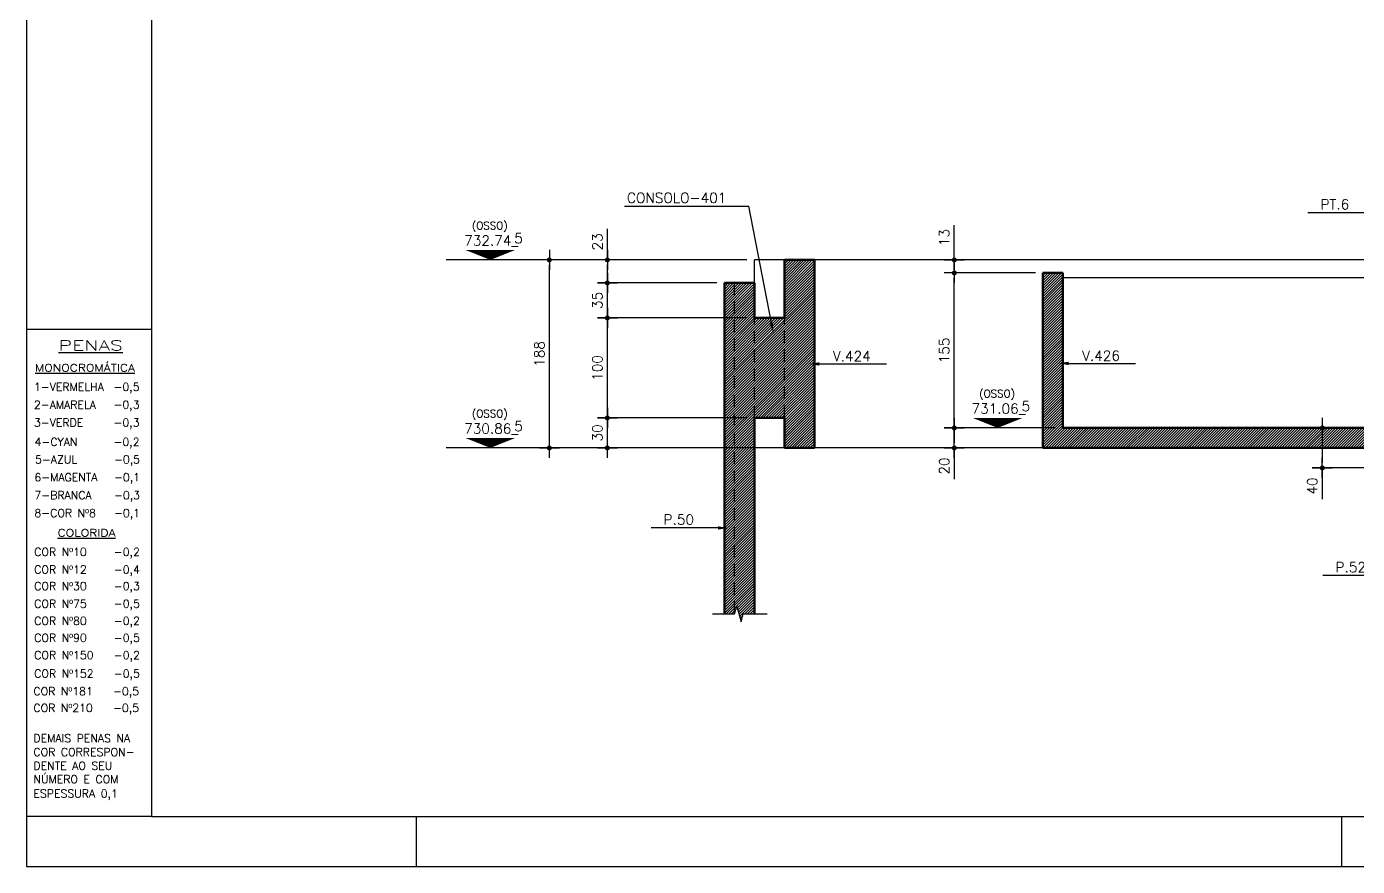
# Model space of a CAD drawing. Header units: inches. Extents: x 17515 to 34518, y -9122 to -4917.
# Drawn here: x 17515 to 18846, y -9122 to -8282 of the extents above; entities that cross this region are included whole.
import ezdxf
from ezdxf.enums import TextEntityAlignment as Align

# ---------------------------------------------------------------- set-up
doc = ezdxf.new("R2010")
doc.units = ezdxf.units.IN
doc.header["$LTSCALE"] = 50
doc.header["$MEASUREMENT"] = 0
doc.linetypes.add('HIDDEN', pattern=[0.375, 0.25, -0.125])
for name, color, linetype in [('CORTES', 2, 'Continuous'), ('COTA', 6, 'Continuous'), ('FOLHA', 7, 'Continuous'), ('NIVEL', 3, 'Continuous'), ('TEXTO', 3, 'Continuous')]:
    doc.layers.add(name, color=color, linetype=linetype)
doc.styles.add('ROMANS', font='romans.shx')
doc.dimstyles.new('COTA_50', dxfattribs={"dimscale": 5, "dimtxt": 2, "dimasz": 1, "dimexe": 2, "dimexo": 1.5, "dimgap": 1, "dimtad": 1, "dimzin": 12, "dimdsep": 46, "dimtxsty": 'ROMANS', "dimblk1": 'COTA', "dimblk2": 'COTA', "dimsah": 1, "dimcen": -4, "dimdle": 1.5, "dimclrd": 6, "dimclre": 6, "dimclrt": 3, "dimadec": 0, "dimazin": 0, "dimtfac": 1, "dimtofl": 0, "dimtmove": 0, "dimatfit": 3, "dimldrblk": 'COTA', "dimfxl": 1, "dimtolj": 1, "dimtzin": 12, "dimarcsym": 0})

# ---------------------------------------------------------------- blocks, each defined once
blk = doc.blocks.new('COTA')
at = {"layer": 'COTA'}
for p, q in [((2, 0), (-2, 0)), ((0, -2), (0, 2))]:
    blk.add_line(p, q, dxfattribs=at)
at = {"layer": 'COTA', "const_width": 0.5}
blk.add_lwpolyline([(-0.25, 0, 1), (0.25, 0, 1)], format="xyb", close=True, dxfattribs=at)
blk = doc.blocks.new('*D161')
at = {"layer": 'COTA', "color": 6, "lineweight": -2, "transparency": 16777216}
for p, q in [((18543.8, -8683.4), (18432.7, -8683.4)), ((18442.7, -8688.4), (18442.7, -8698.4)), ((18441, -8703.4), (18432.7, -8703.4)), ((18442.7, -8703.4), (18442.7, -8734.6))]:
    blk.add_line(p, q, dxfattribs=at)
at = {"layer": 'Defpoints', "color": 0, "transparency": 16777216}
for p in [(18551.3, -8683.4), (18442.7, -8703.4), (18448.5, -8703.4)]:
    blk.add_point(p, dxfattribs=at)
at = {"layer": 'COTA', "color": 6, "lineweight": -2, "transparency": 16777216, "xscale": 5, "yscale": 5, "zscale": 5}
for p, rotation in [((18442.7, -8683.4), 90), ((18442.7, -8703.4), 270)]:
    blk.add_blockref('COTA', p, dxfattribs=dict(at, rotation=rotation))
at = {"layer": 'COTA', "color": 3, "transparency": 16777216, "insert": (18432.7, -8721.5), "char_height": 10, "attachment_point": 5, "rotation": 90, "style": 'ROMANS'}
blk.add_mtext('\\A1;20', dxfattribs=at)
blk = doc.blocks.new('*D162')
at = {"layer": 'COTA', "color": 6, "lineweight": -2, "transparency": 16777216}
for p, q in [((18523.8, -8528.4), (18432.7, -8528.4)), ((18442.7, -8678.4), (18442.7, -8533.4)), ((18457.5, -8683.4), (18432.7, -8683.4))]:
    blk.add_line(p, q, dxfattribs=at)
at = {"layer": 'Defpoints', "color": 0, "transparency": 16777216}
for p in [(18442.7, -8528.4), (18531.3, -8528.4), (18465, -8683.4)]:
    blk.add_point(p, dxfattribs=at)
at = {"layer": 'COTA', "color": 6, "lineweight": -2, "transparency": 16777216, "xscale": 5, "yscale": 5, "zscale": 5}
for p, rotation in [((18442.7, -8528.4), 90), ((18442.7, -8683.4), 270)]:
    blk.add_blockref('COTA', p, dxfattribs=dict(at, rotation=rotation))
at = {"layer": 'COTA', "color": 3, "transparency": 16777216, "insert": (18432.7, -8605.9), "char_height": 10, "attachment_point": 5, "rotation": 90, "style": 'ROMANS'}
blk.add_mtext('\\A1;155', dxfattribs=at)
blk = doc.blocks.new('*D163')
at = {"layer": 'COTA', "color": 6, "lineweight": -2, "transparency": 16777216}
for p, q in [((18442.7, -8510.4), (18442.7, -8480.7)), ((18453.6, -8515.4), (18432.7, -8515.4)), ((18523.8, -8528.4), (18432.7, -8528.4)), ((18442.7, -8533.4), (18442.7, -8538.4))]:
    blk.add_line(p, q, dxfattribs=at)
at = {"layer": 'Defpoints', "color": 0, "transparency": 16777216}
for p in [(18442.7, -8515.4), (18461.1, -8515.4), (18531.3, -8528.4)]:
    blk.add_point(p, dxfattribs=at)
at = {"layer": 'COTA', "color": 6, "lineweight": -2, "transparency": 16777216, "xscale": 5, "yscale": 5, "zscale": 5}
for p, rotation in [((18442.7, -8515.4), 270), ((18442.7, -8528.4), 90)]:
    blk.add_blockref('COTA', p, dxfattribs=dict(at, rotation=rotation))
at = {"layer": 'COTA', "color": 3, "transparency": 16777216, "insert": (18432.7, -8493), "char_height": 10, "attachment_point": 5, "rotation": 90, "style": 'ROMANS'}
blk.add_mtext('\\A1;13', dxfattribs=at)
blk = doc.blocks.new('*D164')
at = {"layer": 'COTA', "color": 6, "lineweight": -2, "transparency": 16777216}
for p, q in [((18235.3, -8515.4), (18027.8, -8515.4)), ((18037.8, -8698.4), (18037.8, -8520.4)), ((18235.3, -8703.4), (18027.8, -8703.4))]:
    blk.add_line(p, q, dxfattribs=at)
at = {"layer": 'Defpoints', "color": 0, "transparency": 16777216}
for p in [(18037.8, -8515.4), (18242.8, -8515.4), (18242.8, -8703.4)]:
    blk.add_point(p, dxfattribs=at)
at = {"layer": 'COTA', "color": 6, "lineweight": -2, "transparency": 16777216, "xscale": 5, "yscale": 5, "zscale": 5}
for p, rotation in [((18037.8, -8515.4), 90), ((18037.8, -8703.4), 270)]:
    blk.add_blockref('COTA', p, dxfattribs=dict(at, rotation=rotation))
at = {"layer": 'COTA', "color": 3, "transparency": 16777216, "insert": (18027.8, -8609.4), "char_height": 10, "attachment_point": 5, "rotation": 90, "style": 'ROMANS'}
blk.add_mtext('\\A1;188', dxfattribs=at)
blk = doc.blocks.new('*D165')
at = {"layer": 'COTA', "color": 6, "lineweight": -2, "transparency": 16777216}
for p, q in [((18235.3, -8673.4), (18085.8, -8673.4)), ((18095.8, -8698.4), (18095.8, -8678.4)), ((18265.3, -8703.4), (18085.8, -8703.4))]:
    blk.add_line(p, q, dxfattribs=at)
at = {"layer": 'Defpoints', "color": 0, "transparency": 16777216}
for p in [(18095.8, -8673.4), (18242.8, -8673.4), (18272.8, -8703.4)]:
    blk.add_point(p, dxfattribs=at)
at = {"layer": 'COTA', "color": 6, "lineweight": -2, "transparency": 16777216, "xscale": 5, "yscale": 5, "zscale": 5}
for p, rotation in [((18095.8, -8673.4), 90), ((18095.8, -8703.4), 270)]:
    blk.add_blockref('COTA', p, dxfattribs=dict(at, rotation=rotation))
at = {"layer": 'COTA', "color": 3, "transparency": 16777216, "insert": (18085.8, -8688.4), "char_height": 10, "attachment_point": 5, "rotation": 90, "style": 'ROMANS'}
blk.add_mtext('\\A1;30', dxfattribs=at)
blk = doc.blocks.new('*D166')
at = {"layer": 'COTA', "color": 6, "lineweight": -2, "transparency": 16777216}
for p, q in [((18235.3, -8573.4), (18085.8, -8573.4)), ((18095.8, -8668.4), (18095.8, -8578.4)), ((18235.3, -8673.4), (18085.8, -8673.4))]:
    blk.add_line(p, q, dxfattribs=at)
at = {"layer": 'Defpoints', "color": 0, "transparency": 16777216}
for p in [(18095.8, -8573.4), (18242.8, -8573.4), (18242.8, -8673.4)]:
    blk.add_point(p, dxfattribs=at)
at = {"layer": 'COTA', "color": 6, "lineweight": -2, "transparency": 16777216, "xscale": 5, "yscale": 5, "zscale": 5}
for p, rotation in [((18095.8, -8573.4), 90), ((18095.8, -8673.4), 270)]:
    blk.add_blockref('COTA', p, dxfattribs=dict(at, rotation=rotation))
at = {"layer": 'COTA', "color": 3, "transparency": 16777216, "insert": (18085.8, -8623.4), "char_height": 10, "attachment_point": 5, "rotation": 90, "style": 'ROMANS'}
blk.add_mtext('\\A1;100', dxfattribs=at)
blk = doc.blocks.new('*D167')
at = {"layer": 'COTA', "color": 6, "lineweight": -2, "transparency": 16777216}
for p, q in [((18205.3, -8538.4), (18085.8, -8538.4)), ((18095.8, -8568.4), (18095.8, -8543.4)), ((18235.3, -8573.4), (18085.8, -8573.4))]:
    blk.add_line(p, q, dxfattribs=at)
at = {"layer": 'Defpoints', "color": 0, "transparency": 16777216}
for p in [(18095.8, -8538.4), (18212.8, -8538.4), (18242.8, -8573.4)]:
    blk.add_point(p, dxfattribs=at)
at = {"layer": 'COTA', "color": 6, "lineweight": -2, "transparency": 16777216, "xscale": 5, "yscale": 5, "zscale": 5}
for p, rotation in [((18095.8, -8538.4), 90), ((18095.8, -8573.4), 270)]:
    blk.add_blockref('COTA', p, dxfattribs=dict(at, rotation=rotation))
at = {"layer": 'COTA', "color": 3, "transparency": 16777216, "insert": (18085.8, -8555.9), "char_height": 10, "attachment_point": 5, "rotation": 90, "style": 'ROMANS'}
blk.add_mtext('\\A1;35', dxfattribs=at)
blk = doc.blocks.new('*D168')
at = {"layer": 'COTA', "color": 6, "lineweight": -2, "transparency": 16777216}
for p, q in [((18095.8, -8515.4), (18095.8, -8484.2)), ((18113.5, -8515.4), (18085.8, -8515.4)), ((18095.8, -8533.4), (18095.8, -8520.4)), ((18197.8, -8538.4), (18085.8, -8538.4))]:
    blk.add_line(p, q, dxfattribs=at)
at = {"layer": 'Defpoints', "color": 0, "transparency": 16777216}
for p in [(18095.8, -8515.4), (18121, -8515.4), (18205.3, -8538.4)]:
    blk.add_point(p, dxfattribs=at)
at = {"layer": 'COTA', "color": 6, "lineweight": -2, "transparency": 16777216, "xscale": 5, "yscale": 5, "zscale": 5}
for p, rotation in [((18095.8, -8515.4), 90), ((18095.8, -8538.4), 270)]:
    blk.add_blockref('COTA', p, dxfattribs=dict(at, rotation=rotation))
at = {"layer": 'COTA', "color": 3, "transparency": 16777216, "insert": (18085.8, -8497.3), "char_height": 10, "attachment_point": 5, "rotation": 90, "style": 'ROMANS'}
blk.add_mtext('\\A1;23', dxfattribs=at)
blk = doc.blocks.new('*D169')
at = {"layer": 'COTA', "color": 6, "lineweight": -2, "transparency": 16777216}
for p, q in [((18826.8, -8683.4), (18800.7, -8683.4)), ((18810.7, -8688.4), (18810.7, -8718.4)), ((18893.4, -8723.4), (18800.7, -8723.4)), ((18810.7, -8723.4), (18810.7, -8754.6))]:
    blk.add_line(p, q, dxfattribs=at)
at = {"layer": 'Defpoints', "color": 0, "transparency": 16777216}
for p in [(18834.3, -8683.4), (18810.7, -8723.4), (18900.9, -8723.4)]:
    blk.add_point(p, dxfattribs=at)
at = {"layer": 'COTA', "color": 6, "lineweight": -2, "transparency": 16777216, "xscale": 5, "yscale": 5, "zscale": 5}
for p, rotation in [((18810.7, -8683.4), 90), ((18810.7, -8723.4), 270)]:
    blk.add_blockref('COTA', p, dxfattribs=dict(at, rotation=rotation))
at = {"layer": 'COTA', "color": 3, "transparency": 16777216, "insert": (18800.7, -8741.5), "char_height": 10, "attachment_point": 5, "rotation": 90, "style": 'ROMANS'}
blk.add_mtext('\\A1;40', dxfattribs=at)

msp = doc.modelspace()

# ---------------------------------------------------------------- hatches: boundary and pattern name
at = {"layer": 'CORTES'}
h = msp.add_hatch(dxfattribs=at)
h.set_pattern_fill('ANSI31', color=252, scale=15)
h.paths.add_polyline_path([(18302.831, -8515.417), (18272.831, -8515.417), (18272.831, -8573.417), (18242.831, -8573.417), (18242.831, -8538.417), (18212.831, -8538.417), (18212.831, -8869.257), (18223.101, -8869.257), (18225.441, -8861.722), (18229.743, -8877.248), (18231.724, -8869.257), (18242.831, -8869.257), (18242.831, -8673.417), (18272.831, -8673.417), (18272.831, -8703.417), (18302.831, -8703.417)])
h = msp.add_hatch(dxfattribs=at)
h.set_pattern_fill('ANSI31', color=252, scale=15)
h.set_pattern_definition([(45, (0, 658.0728), (-1.32582521, 1.32582521), [])])
h.paths.add_polyline_path([(21153.399, -8673.417), (21183.399, -8673.417), (21183.399, -8869.257), (21193.669, -8869.257), (21196.01, -8861.722), (21200.311, -8877.248), (21202.292, -8869.257), (21213.399, -8869.257), (21213.399, -8538.417), (21183.399, -8538.417), (21183.399, -8573.417), (21153.399, -8573.417), (21153.399, -8515.417), (21123.399, -8515.417), (21123.399, -8683.417), (18551.349, -8683.417), (18551.349, -8673.417), (18551.349, -8528.417), (18531.349, -8528.417), (18531.349, -8703.417), (18881.899, -8703.417), (18881.899, -8803.417), (18900.899, -8803.417), (18900.899, -8723.417), (21001.933, -8723.417), (21001.933, -8803.417), (21020.933, -8803.417), (21020.933, -8703.417), (21153.399, -8703.417)])

# ---------------------------------------------------------------- linework, layer by layer
at = {"layer": 'CORTES', "color": 2}
for p, q in [((18272.831, -8515.417), (18242.831, -8515.417)), ((18242.831, -8538.417), (18242.831, -8515.417)), ((21123.399, -8515.417), (18302.831, -8515.417)), ((18272.831, -8703.417), (18242.831, -8703.417)), ((18531.349, -8703.417), (18302.831, -8703.417))]:
    msp.add_line(p, q, dxfattribs=at)
at = {"layer": 'CORTES', "color": 1, "linetype": 'Continuous', "lineweight": 50}
for p, q in [((18302.831, -8515.417), (18272.831, -8515.417)), ((18272.831, -8573.417), (18272.831, -8515.417)), ((18302.831, -8703.417), (18302.831, -8515.417)), ((18531.349, -8528.417), (18531.349, -8703.417)), ((18551.349, -8528.417), (18531.349, -8528.417)), ((18242.831, -8538.417), (18212.831, -8538.417)), ((18212.831, -8869.257), (18212.831, -8538.417)), ((18242.831, -8573.417), (18242.831, -8538.417)), ((18272.831, -8573.417), (18242.831, -8573.417)), ((18272.831, -8673.417), (18242.831, -8673.417)), ((18242.831, -8869.257), (18242.831, -8673.417)), ((18272.831, -8703.417), (18272.831, -8673.417)), ((21123.399, -8683.417), (18551.349, -8683.417)), ((18302.831, -8703.417), (18272.831, -8703.417)), ((18881.899, -8703.417), (18531.349, -8703.417))]:
    msp.add_line(p, q, dxfattribs=at)
at = {"layer": 'CORTES', "color": 2, "linetype": 'HIDDEN'}
for p, q in [((18222.831, -8869.257), (18222.831, -8538.417)), ((18242.831, -8673.417), (18242.831, -8573.417)), ((18272.831, -8673.417), (18272.831, -8573.417))]:
    msp.add_line(p, q, dxfattribs=at)
at = {"layer": 'CORTES', "color": 4}
msp.add_line((21123.399, -8533.417), (18551.349, -8533.417), dxfattribs=at)
at = {"layer": 'CORTES', "color": 8}
for p, q in [((18223.101, -8869.257), (18225.441, -8861.722)), ((18225.441, -8861.722), (18229.743, -8877.248)), ((18200.973, -8869.257), (18223.101, -8869.257)), ((18229.743, -8877.248), (18231.724, -8869.257)), ((18231.724, -8869.257), (18255.547, -8869.257))]:
    msp.add_line(p, q, dxfattribs=at)
at = {"layer": 'CORTES', "color": 1, "linetype": 'Continuous', "lineweight": 50, "flags": 128}
msp.add_lwpolyline([(18551.349, -8528.417), (18551.349, -8673.417), (18551.349, -8683.417)], dxfattribs=at)
at = {"layer": 'COTA', "color": 8}
for p in [(18112.945, -8461.645), (18259.807, -8578.426)]:
    msp.add_line(p, (18237.332, -8461.645), dxfattribs=at)
at = {"layer": 'COTA'}
for p, q in [((18027.788, -8515.417), (17934.522, -8515.417)), ((18027.788, -8703.417), (17934.522, -8703.417))]:
    msp.add_line(p, q, dxfattribs=at)
at = {"layer": 'COTA', "color": 8}
msp.add_solid([(18258.171, -8578.741), (18261.697, -8588.246), (18261.444, -8578.111)], dxfattribs=at)
at = {"layer": 'FOLHA', "color": 1}
for p, q in [((17640.129, -4966.857), (17640.129, -9071.857)), ((17640.129, -9071.857), (23410.129, -9071.857))]:
    msp.add_line(p, q, dxfattribs=at)
at = {"layer": 'FOLHA', "color": 8}
for p, q in [((17640.129, -8585.002), (17515.129, -8585.002)), ((17640.129, -9071.857), (17515.129, -9071.857))]:
    msp.add_line(p, q, dxfattribs=at)
at = {"layer": 'FOLHA'}
for p, q in [((17905.129, -9121.857), (17905.129, -9071.857)), ((18830.129, -9121.857), (18830.129, -9071.857))]:
    msp.add_line(p, q, dxfattribs=at)
msp.add_lwpolyline([(17515.129, -4916.857), (17515.129, -9121.857), (23455.129, -9121.857), (23455.129, -4916.857)], close=True, dxfattribs=at)
at = {"layer": 'NIVEL', "color": 1}
for points in [[(17978.793, -8515.417, 0, 50, 0), (17978.793, -8505.417, 50, 50, 0)], [(18486.082, -8683.417, 0, 50, 0), (18486.082, -8673.417, 50, 50, 0)], [(17978.793, -8703.417, 0, 50, 0), (17978.793, -8693.417, 50, 50, 0)]]:
    msp.add_lwpolyline(points, format="xyseb", dxfattribs=at)
at = {"layer": 'TEXTO', "color": 8}
for p, q in [((18863.347, -8468.205), (18796.342, -8468.205)), ((18307.855, -8619.393), (18374.859, -8619.393)), ((18557.059, -8618.87), (18624.063, -8618.87)), ((18206.471, -8783.406), (18139.467, -8783.406)), ((18878.343, -8831.013), (18811.339, -8831.013))]:
    msp.add_line(p, q, dxfattribs=at)
for points in [[(18307.855, -8621.06), (18307.855, -8617.726), (18297.855, -8619.393)], [(18557.059, -8620.537), (18557.059, -8617.203), (18547.059, -8618.87)], [(18206.471, -8785.072), (18206.471, -8781.739), (18216.471, -8783.406)]]:
    msp.add_solid(points, dxfattribs=at)

# ---------------------------------------------------------------- texts
at = {"layer": 'FOLHA', "color": 5, "style": 'ROMANS', "width": 1.5}
msp.add_text('%%UPENAS', height=10, dxfattribs=at).set_placement((17547.138, -8605.859))
at = {"layer": 'FOLHA', "color": 3, "style": 'ROMANS', "width": 1.2}
for s, p in [('%%UMONOCROMÁTICA', (17523.54, -8626.978)), ('%%UCOLORIDA', (17546.12, -8792.045))]:
    msp.add_text(s, height=7.5, dxfattribs=at).set_placement(p)
at = {"layer": 'FOLHA', "color": 4, "style": 'ROMANS'}
for s, p in [('1-VERMELHA', (17522.435, -8646.328)), ('-0,5', (17601.987, -8646.328)), ('2-AMARELA', (17522.435, -8664.189)), ('-0,3', (17601.987, -8664.189)), ('3-VERDE', (17522.435, -8682.051)), ('-0,3', (17601.987, -8682.051)), ('4-CYAN', (17523.071, -8701.4)), ('-0,2 ', (17601.987, -8701.4)), ('5-AZUL', (17523.552, -8718.931)), ('-0,5', (17602.468, -8718.931)), ('6-MAGENTA', (17522.916, -8736.792)), ('-0,1', (17602.468, -8736.792)), ('7-BRANCA', (17522.916, -8754.654)), ('-0,3', (17602.468, -8754.654)), ('8-COR Nº8', (17522.916, -8772.515)), ('-0,1', (17602.468, -8772.515)), ('COR Nº10', (17522.737, -8811.394)), ('-0,2', (17602.288, -8811.394)), ('COR Nº12', (17522.737, -8829.001)), ('-0,4', (17602.288, -8829.001)), ('COR Nº30', (17522.737, -8845.567)), ('-0,3', (17602.288, -8845.567)), ('COR Nº75', (17522.737, -8863.214)), ('-0,5', (17602.288, -8863.214)), ('COR Nº80', (17522.737, -8880.342)), ('-0,2', (17602.288, -8880.342)), ('COR Nº90', (17522.737, -8897.302)), ('-0,5', (17602.288, -8897.302)), ('COR Nº150', (17522.737, -8914.638)), ('-0,2', (17602.288, -8914.638)), ('COR Nº152', (17522.737, -8933.064)), ('-0,5', (17602.288, -8933.064)), ('COR Nº181', (17521.945, -8950.704)), ('-0,5', (17601.497, -8950.704)), ('COR Nº210', (17521.945, -8967.396)), ('-0,5', (17601.497, -8967.396)), ('DEMAIS PENAS NA', (17521.945, -8997.734)), ('COR CORRESPON-', (17521.945, -9011.561)), ('DENTE AO SEU ', (17521.945, -9025.218)), ('NÚMERO E COM', (17521.945, -9038.676)), ('ESPESSURA 0,1', (17521.945, -9053.004))]:
    msp.add_text(s, height=8, dxfattribs=at).set_placement(p)
at = {"layer": 'NIVEL', "color": 4, "style": 'ROMANS'}
for p in [(17978.245, -8484.852), (18485.534, -8652.852), (17978.245, -8672.852)]:
    msp.add_text('(OSSO)', height=7.5, dxfattribs=at).set_placement(p, align=Align.CENTER)
at = {"layer": 'NIVEL', "color": 3, "style": 'ROMANS'}
for s, p in [('5', (18007.018, -8498.601)), ('732.74_', (17979.681, -8501.064)), ('731.06_', (18486.97, -8669.064)), ('5', (18514.307, -8666.601)), ('730.86_', (17979.681, -8689.064)), ('5', (18007.018, -8686.601))]:
    msp.add_text(s, height=10, dxfattribs=at).set_placement(p, align=Align.CENTER)
at = {"layer": 'TEXTO', "style": 'ROMANS'}
for s, p in [('CONSOLO-401', (18115.422, -8458.291)), ('PT.6', (18808.931, -8464.878)), ('V.424', (18321.406, -8616.65)), ('V.426', (18570.609, -8616.127)), ('P.50', (18152.056, -8780.078)), ('P.52A', (18823.928, -8827.686))]:
    msp.add_text(s, height=10, dxfattribs=at).set_placement(p)

# ---------------------------------------------------------------- dimensions: what is measured, and where the dimension line sits
at = {"layer": 'COTA'}
for base, p1, p2, picture, middle in [((18095.828, -8515.417), (18205.331, -8538.417), (18120.979, -8515.417), '*D168', (18085.828, -8497.322)), ((18442.731, -8515.417), (18531.349, -8528.417), (18461.11, -8515.417), '*D163', (18432.731, -8493.036)), ((18037.788, -8515.417), (18242.831, -8703.417), (18242.831, -8515.417), '*D164', (18027.788, -8609.417)), ((18095.828, -8538.417), (18242.831, -8573.417), (18212.831, -8538.417), '*D167', (18085.828, -8555.917)), ((18442.731, -8528.417), (18464.979, -8683.417), (18531.349, -8528.417), '*D162', (18432.731, -8605.917)), ((18095.828, -8573.417), (18242.831, -8673.417), (18242.831, -8573.417), '*D166', (18085.828, -8623.417)), ((18095.828, -8673.417), (18272.831, -8703.417), (18242.831, -8673.417), '*D165', (18085.828, -8688.417)), ((18442.731, -8703.417), (18551.349, -8683.417), (18448.535, -8703.417), '*D161', (18432.731, -8721.512))]:
    dim = msp.add_linear_dim(base=base, p1=p1, p2=p2, angle=90, dimstyle='COTA_50', dxfattribs=at)
    dim.commit()
    dim.dimension.update_dxf_attribs({"geometry": picture, "text_midpoint": middle})
dim = msp.add_linear_dim(base=(18810.677, -8723.417), p1=(18834.315, -8683.417), p2=(18900.899, -8723.417), angle=90, dimstyle='COTA_50', dxfattribs=at)
dim.commit()
dim.dimension.update_dxf_attribs({"geometry": '*D169', "text_midpoint": (18810.677, -8741.512), "dimtype": 160})

doc.saveas('drawing.dxf')
